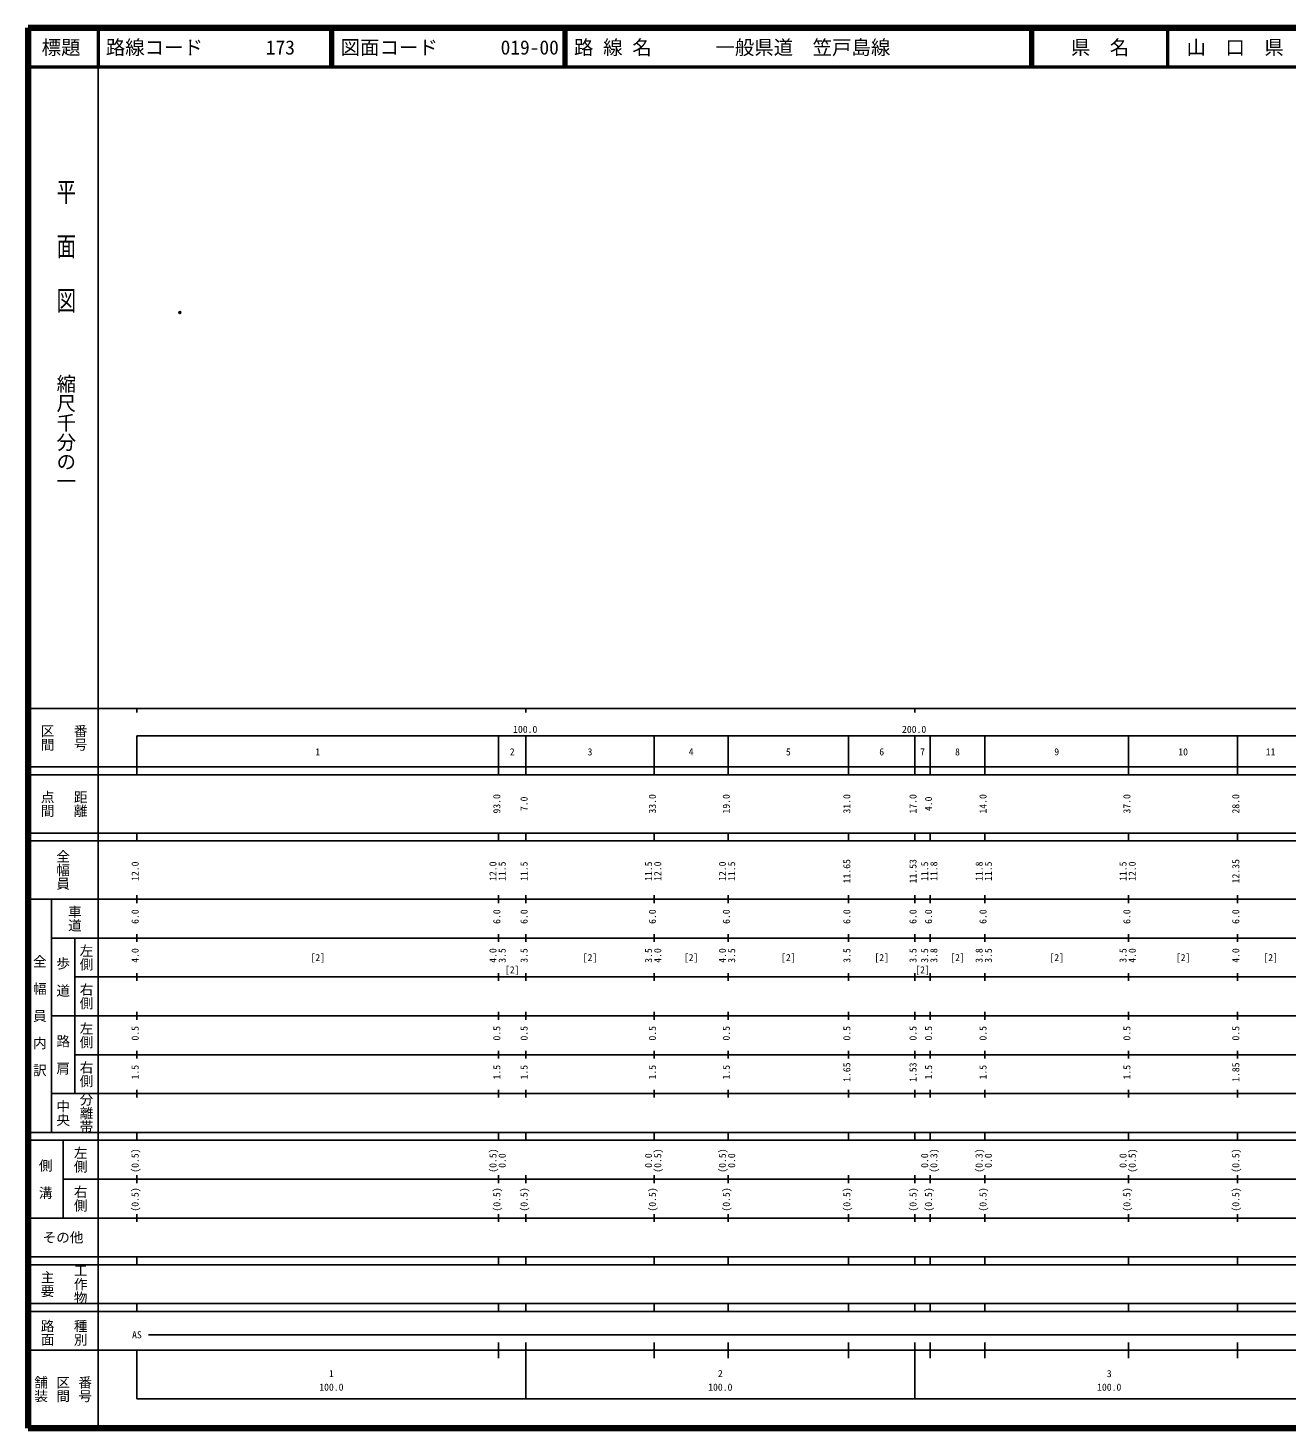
# Model space of a CAD drawing. Units: millimetres on the paper. Extents: x 40 to 680, y 20 to 380.
# Drawn here: x 40 to 363.7, y 20 to 380 of the extents above; entities that cross this region are included whole.
import ezdxf
from ezdxf.enums import TextEntityAlignment as Align

# ---------------------------------------------------------------- set-up
doc = ezdxf.new("R2010")
doc.units = ezdxf.units.MM
doc.header["$PDMODE"] = 32
doc.header["$PDSIZE"] = 0.5
doc.layers.add('M-OTRS', color=6, linetype='Continuous')
doc.layers.add('M-TTL-TXT', color=7, linetype='Continuous')
for name, color, linetype, lineweight in [('M-TTL', 2, 'Continuous', 140), ('M-TTL-BAND', 7, 'Continuous', 25), ('M-TTL-LINE', 7, 'Continuous', 50)]:
    doc.layers.add(name, color=color, linetype=linetype, lineweight=lineweight)
doc.styles.add('@ＭＳ ゴシック', font='')
doc.styles.add('ＭＳ ゴシック', font='')
doc.styles.get('@ＭＳ ゴシック').set_extended_font_data('@MS Gothic')
doc.styles.get('ＭＳ ゴシック').set_extended_font_data('MS Gothic')

msp = doc.modelspace()

# ---------------------------------------------------------------- linework, layer by layer
at = {"layer": 'M-OTRS'}
msp.add_point((79.07, 306.832), dxfattribs=at)
at = {"layer": 'M-TTL'}
for p, q in [((40, 380), (40, 20)), ((680, 380), (40, 380)), ((40, 20), (680, 20))]:
    msp.add_line(p, q, dxfattribs=at)
at = {"layer": 'M-TTL-BAND'}
for p, q in [((58, 370), (58, 20)), ((40, 205), (579, 205)), ((68, 205), (68, 204)), ((168, 205), (168, 204)), ((268, 205), (268, 204)), ((68, 198), (579, 198)), ((68, 198), (68, 188)), ((161, 188), (161, 198)), ((168, 188), (168, 198)), ((201, 188), (201, 198)), ((220, 188), (220, 198)), ((251, 188), (251, 198)), ((268, 188), (268, 198)), ((272, 188), (272, 198)), ((286, 188), (286, 198)), ((323, 188), (323, 198)), ((351, 188), (351, 198)), ((40, 190), (579, 190)), ((40, 188), (579, 188)), ((40, 173), (579, 173)), ((68, 171), (68, 173)), ((161, 171), (161, 173)), ((168, 171), (168, 173)), ((201, 171), (201, 173)), ((220, 171), (220, 173)), ((251, 171), (251, 173)), ((268, 171), (268, 173)), ((272, 171), (272, 173)), ((286, 171), (286, 173)), ((323, 171), (323, 173)), ((351, 171), (351, 173)), ((40, 171), (579, 171)), ((40, 156), (579, 156)), ((46, 96), (46, 156)), ((68, 155), (68, 157)), ((161, 155), (161, 157)), ((168, 155), (168, 157)), ((201, 155), (201, 157)), ((220, 155), (220, 157)), ((251, 155), (251, 157)), ((268, 155), (268, 157)), ((272, 155), (272, 157)), ((286, 155), (286, 157)), ((323, 155), (323, 157)), ((351, 155), (351, 157)), ((46, 146), (579, 146)), ((52, 146), (52, 106)), ((68, 145), (68, 147)), ((161, 145), (161, 147)), ((168, 145), (168, 147)), ((201, 145), (201, 147)), ((220, 145), (220, 147)), ((251, 145), (251, 147)), ((268, 145), (268, 147)), ((272, 145), (272, 147)), ((286, 145), (286, 147)), ((323, 145), (323, 147)), ((351, 145), (351, 147)), ((68, 135), (68, 137)), ((161, 135), (161, 137)), ((168, 135), (168, 137)), ((201, 135), (201, 137)), ((220, 135), (220, 137)), ((251, 135), (251, 137)), ((268, 135), (268, 137)), ((272, 135), (272, 137)), ((286, 135), (286, 137)), ((323, 135), (323, 137)), ((351, 135), (351, 137)), ((52, 136), (579, 136)), ((46, 126), (579, 126)), ((68, 125), (68, 127)), ((161, 125), (161, 127)), ((168, 125), (168, 127)), ((201, 125), (201, 127)), ((220, 125), (220, 127)), ((251, 125), (251, 127)), ((268, 125), (268, 127)), ((272, 125), (272, 127)), ((286, 125), (286, 127)), ((323, 125), (323, 127)), ((351, 125), (351, 127)), ((52, 116), (579, 116)), ((68, 115), (68, 117)), ((161, 115), (161, 117)), ((168, 115), (168, 117)), ((201, 115), (201, 117)), ((220, 115), (220, 117)), ((251, 115), (251, 117)), ((268, 115), (268, 117)), ((272, 115), (272, 117)), ((286, 115), (286, 117)), ((323, 115), (323, 117)), ((351, 115), (351, 117)), ((46, 106), (579, 106)), ((68, 105), (68, 107)), ((161, 105), (161, 107)), ((168, 105), (168, 107)), ((201, 105), (201, 107)), ((220, 105), (220, 107)), ((251, 105), (251, 107)), ((268, 105), (268, 107)), ((272, 105), (272, 107)), ((286, 105), (286, 107)), ((323, 105), (323, 107)), ((351, 105), (351, 107)), ((40, 96), (579, 96)), ((40, 94), (579, 94)), ((49, 94), (49, 74)), ((68, 94), (68, 96)), ((161, 94), (161, 96)), ((168, 94), (168, 96)), ((201, 94), (201, 96)), ((220, 94), (220, 96)), ((251, 94), (251, 96)), ((268, 94), (268, 96)), ((272, 94), (272, 96)), ((286, 94), (286, 96)), ((323, 94), (323, 96)), ((351, 94), (351, 96)), ((49, 84), (579, 84)), ((68, 83), (68, 85)), ((161, 83), (161, 85)), ((168, 83), (168, 85)), ((201, 83), (201, 85)), ((220, 83), (220, 85)), ((251, 83), (251, 85)), ((268, 83), (268, 85)), ((272, 83), (272, 85)), ((286, 83), (286, 85)), ((323, 83), (323, 85)), ((351, 83), (351, 85)), ((40, 74), (579, 74)), ((68, 73), (68, 75)), ((161, 73), (161, 75)), ((168, 73), (168, 75)), ((201, 73), (201, 75)), ((220, 73), (220, 75)), ((251, 73), (251, 75)), ((268, 73), (268, 75)), ((272, 73), (272, 75)), ((286, 73), (286, 75)), ((323, 73), (323, 75)), ((351, 73), (351, 75)), ((40, 64), (579, 64)), ((40, 62), (579, 62)), ((68, 62), (68, 64)), ((161, 62), (161, 64)), ((168, 62), (168, 64)), ((201, 62), (201, 64)), ((220, 62), (220, 64)), ((251, 62), (251, 64)), ((268, 62), (268, 64)), ((272, 62), (272, 64)), ((286, 62), (286, 64)), ((323, 62), (323, 64)), ((351, 62), (351, 64)), ((40, 52), (579, 52)), ((68, 50), (68, 52)), ((161, 50), (161, 52)), ((168, 50), (168, 52)), ((201, 50), (201, 52)), ((220, 50), (220, 52)), ((251, 50), (251, 52)), ((268, 50), (268, 52)), ((272, 50), (272, 52)), ((286, 50), (286, 52)), ((323, 50), (323, 52)), ((351, 50), (351, 52)), ((40, 50), (579, 50)), ((71, 44), (565, 44)), ((40, 40), (579, 40)), ((68, 40), (68, 27.5)), ((161, 38), (161, 42)), ((168, 27.5), (168, 42)), ((201, 38), (201, 42)), ((220, 38), (220, 42)), ((251, 38), (251, 42)), ((268, 27.5), (268, 42)), ((272, 38), (272, 42)), ((286, 38), (286, 42)), ((323, 38), (323, 42)), ((351, 38), (351, 42)), ((68, 27.5), (579, 27.5))]:
    msp.add_line(p, q, dxfattribs=at)
at = {"layer": 'M-TTL-LINE'}
for p, q in [((58, 380), (58, 370)), ((117.75, 380), (117.75, 370)), ((118.25, 380), (118.25, 370)), ((177.75, 380), (177.75, 370)), ((178.25, 380), (178.25, 370)), ((297.75, 380), (297.75, 370)), ((298.25, 380), (298.25, 370)), ((333, 380), (333, 370)), ((40, 370), (680, 370))]:
    msp.add_line(p, q, dxfattribs=at)

# ---------------------------------------------------------------- texts
at = {"layer": 'M-TTL-BAND', "style": '@ＭＳ ゴシック', "width": 1.4}
msp.add_text('平  面  図', height=3.666, rotation=270, dxfattribs=at).set_placement((49.777, 306.475), align=Align.MIDDLE_RIGHT)
at = {"layer": 'M-TTL-BAND', "style": '@ＭＳ ゴシック'}
msp.add_text('縮尺千分の一', height=3.666, rotation=270, dxfattribs=at).set_placement((49.777, 261.03), align=Align.MIDDLE_RIGHT)
for s, p in [('区間', (45, 197.5)), ('番号', (53.5, 197.5)), ('点間', (45, 180.5)), ('距離', (53.5, 180.5)), ('全幅員', (49, 163.5)), ('車道', (52, 151)), ('左側', (55, 141)), ('全\u3000幅\u3000員\u3000内\u3000訳', (43, 126)), ('歩\u3000道', (49, 136)), ('右側', (55, 131)), ('左側', (55, 121)), ('路\u3000肩', (49, 116)), ('右側', (55, 111)), ('分離帯', (55, 101)), ('中央', (49, 101)), ('左側', (53.5, 89)), ('側\u3000溝', (44.5, 84)), ('右側', (53.5, 79)), ('工作物', (53.5, 57)), ('主要', (45, 57)), ('路面', (45, 44.5)), ('種別', (53.5, 44.5)), ('舗装', (43.333, 30)), ('区間', (49, 30)), ('番号', (54.667, 30))]:
    msp.add_text(s, height=2.566, rotation=270, dxfattribs=at).set_placement(p, align=Align.MIDDLE_CENTER)
at = {"layer": 'M-TTL-BAND', "style": 'ＭＳ ゴシック'}
for s, p in [('100.0', (167.844, 198.195)), ('200.0', (267.844, 198.195)), ('1', (114.5, 192.405)), ('2', (164.5, 192.405)), ('3', (184.5, 192.405)), ('4', (210.5, 192.405)), ('5', (235.5, 192.405)), ('6', (259.5, 192.405)), ('7', (270, 192.405)), ('8', (279, 192.405)), ('9', (304.5, 192.405)), ('10', (337, 192.405)), ('11', (359.5, 192.405)), ('[2]', (114.5, 139.5)), ('[2]', (184.5, 139.5)), ('[2]', (210.5, 139.5)), ('[2]', (235.5, 139.5)), ('[2]', (259.5, 139.5)), ('[2]', (279, 139.5)), ('[2]', (304.5, 139.5)), ('[2]', (337, 139.5)), ('[2]', (359.5, 139.5)), ('[2]', (164.5, 136.34)), ('[2]', (270, 136.34)), ('AS', (68, 42.5)), ('1', (118, 32.523)), ('2', (218, 32.523)), ('3', (318, 32.523)), ('100.0', (118, 29.033)), ('100.0', (218, 29.033)), ('100.0', (318, 29.033))]:
    msp.add_text(s, height=1.833, dxfattribs=at).set_placement(p, align=Align.BOTTOM_CENTER)
for s, p in [('93.0', (162, 180.5)), ('7.0', (169, 180.5)), ('33.0', (202, 180.5)), ('19.0', (221, 180.5)), ('31.0', (252, 180.5)), ('17.0', (269, 180.5)), ('4.0', (273, 180.5)), ('14.0', (287, 180.5)), ('37.0', (324, 180.5)), ('28.0', (352, 180.5)), ('11.65', (252, 163.174)), ('11.53', (269, 163.174)), ('12.35', (352, 163.174)), ('12.0', (69, 163.174)), ('12.0', (161, 163.174)), ('11.5', (163.37, 163.174)), ('11.5', (169, 163.174)), ('11.5', (201, 163.174)), ('12.0', (203.37, 163.174)), ('12.0', (220, 163.174)), ('11.5', (222.37, 163.174)), ('11.5', (272, 163.174)), ('11.8', (274.37, 163.174)), ('11.8', (286, 163.174)), ('11.5', (288.37, 163.174)), ('11.5', (323, 163.174)), ('12.0', (325.37, 163.174)), ('6.0', (69, 151.5)), ('6.0', (162, 151.5)), ('6.0', (169, 151.5)), ('6.0', (202, 151.5)), ('6.0', (221, 151.5)), ('6.0', (252, 151.5)), ('6.0', (269, 151.5)), ('6.0', (273, 151.5)), ('6.0', (287, 151.5)), ('6.0', (324, 151.5)), ('6.0', (352, 151.5)), ('4.0', (69, 141.5)), ('4.0', (161, 141.5)), ('3.5', (163.37, 141.5)), ('3.5', (169, 141.5)), ('3.5', (201, 141.5)), ('4.0', (203.37, 141.5)), ('4.0', (220, 141.5)), ('3.5', (222.37, 141.5)), ('3.5', (252, 141.5)), ('3.5', (269, 141.5)), ('3.5', (272, 141.5)), ('3.8', (274.37, 141.5)), ('3.8', (286, 141.5)), ('3.5', (288.37, 141.5)), ('3.5', (323, 141.5)), ('4.0', (325.37, 141.5)), ('4.0', (352, 141.5)), ('0.5', (69, 121.5)), ('0.5', (162, 121.5)), ('0.5', (169, 121.5)), ('0.5', (202, 121.5)), ('0.5', (221, 121.5)), ('0.5', (252, 121.5)), ('0.5', (269, 121.5)), ('0.5', (273, 121.5)), ('0.5', (287, 121.5)), ('0.5', (324, 121.5)), ('0.5', (352, 121.5)), ('1.5', (69, 111.5)), ('1.5', (162, 111.5)), ('1.5', (169, 111.5)), ('1.5', (202, 111.5)), ('1.5', (221, 111.5)), ('1.65', (252, 111.5)), ('1.53', (269, 111.5)), ('1.5', (273, 111.5)), ('1.5', (287, 111.5)), ('1.5', (324, 111.5)), ('1.85', (352, 111.5)), ('(0.5)', (69, 88.764)), ('(0.5)', (161, 88.764)), ('0.0', (163.37, 88.764)), ('0.0', (201, 88.764)), ('(0.5)', (203.37, 88.764)), ('(0.5)', (220, 88.764)), ('0.0', (222.37, 88.764)), ('0.0', (272, 88.764)), ('(0.3)', (274.37, 88.764)), ('(0.3)', (286, 88.764)), ('0.0', (288.37, 88.764)), ('0.0', (323, 88.764)), ('(0.5)', (325.37, 88.764)), ('(0.5)', (352, 88.764)), ('(0.5)', (69, 78.764)), ('(0.5)', (162, 78.764)), ('(0.5)', (169, 78.764)), ('(0.5)', (202, 78.764)), ('(0.5)', (221, 78.764)), ('(0.5)', (252, 78.764)), ('(0.5)', (269, 78.764)), ('(0.5)', (273, 78.764)), ('(0.5)', (287, 78.764)), ('(0.5)', (324, 78.764)), ('(0.5)', (352, 78.764))]:
    msp.add_text(s, height=1.833, rotation=90, dxfattribs=at).set_placement(p, align=Align.BOTTOM_CENTER)
msp.add_text('その他', height=2.566, dxfattribs=at).set_placement((49, 69), align=Align.MIDDLE_CENTER)
at = {"layer": 'M-TTL-TXT', "style": 'ＭＳ ゴシック'}
for s, p in [('標題', (48.5, 375)), ('県\u3000名', (315.625, 375)), ('山\u3000口\u3000県', (350.375, 375))]:
    msp.add_text(s, height=3.666, dxfattribs=at).set_placement(p, align=Align.MIDDLE_CENTER)
for s, p in [('路線コード', (60, 375)), ('173', (101.142, 375)), ('図面コード', (120.38, 375)), ('019-00', (161.521, 375)), ('路 線 名', (180.38, 375)), ('一般県道\u3000笠戸島線', (216.734, 375))]:
    msp.add_text(s, height=3.666, dxfattribs=at).set_placement(p, align=Align.MIDDLE_LEFT)

doc.saveas('drawing.dxf')
